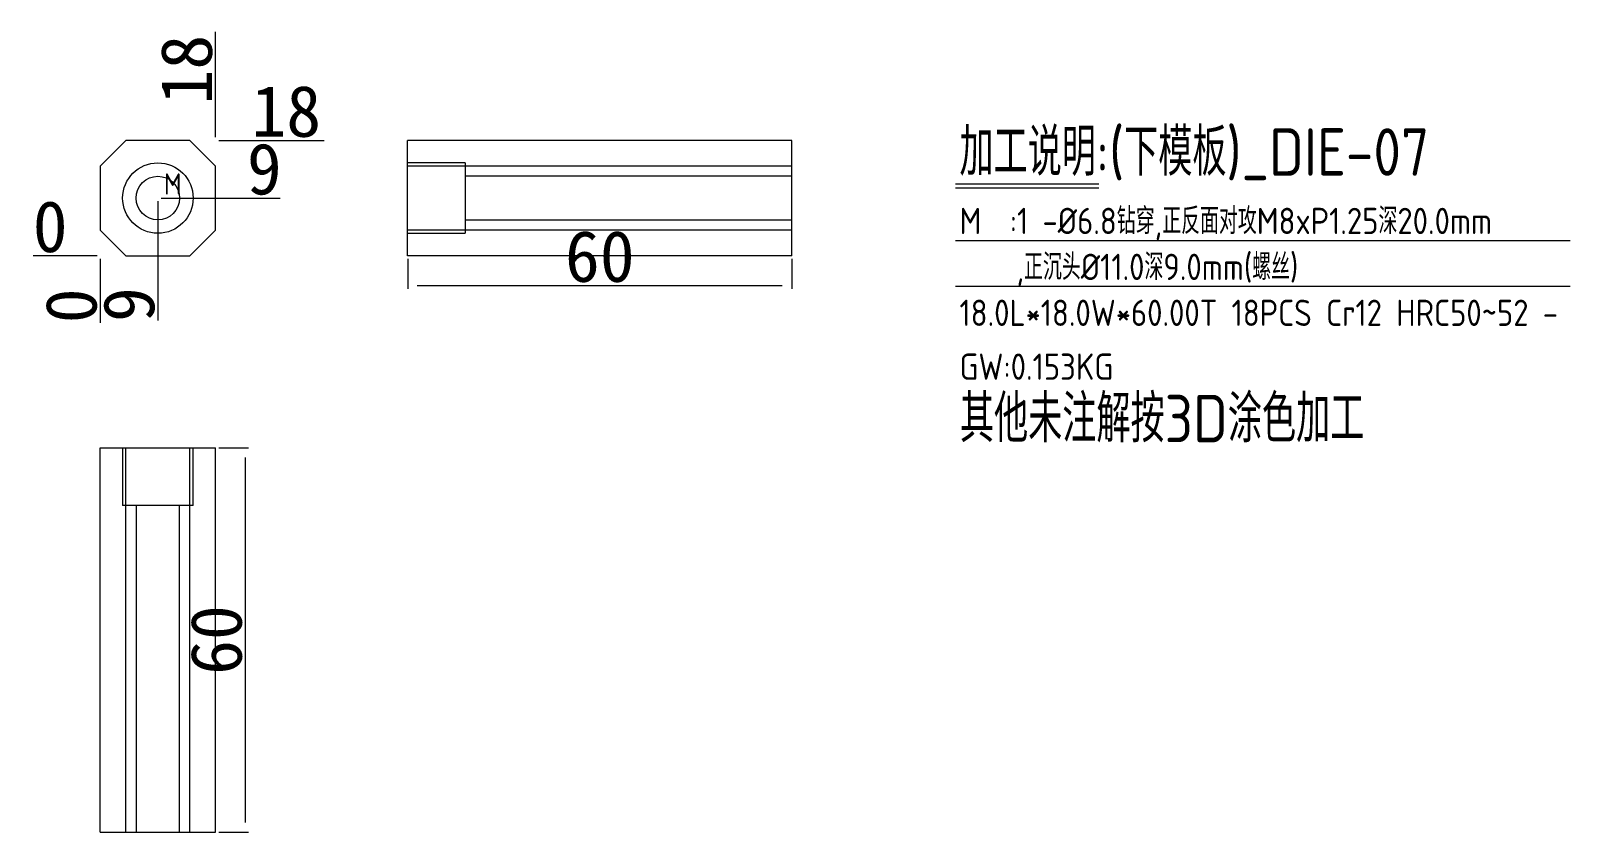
# Model space of a CAD drawing. Header units: millimetres. Extents: x 15007 to 15248, y 44780 to 44905.
import ezdxf

# ---------------------------------------------------------------- set-up
doc = ezdxf.new("R2010")
doc.units = ezdxf.units.MM
doc.linetypes.add('DASHED', pattern=[0])
doc.layers.add('DIE', color=7, linetype='Continuous', true_color=0xffffff)
doc.layers.add('dim', color=4, linetype='Continuous')
doc.layers.add('dim_temp', color=161, linetype='Continuous', lineweight=9)
doc.styles.add('_PUG_ERP', font='txt')
doc.styles.add('gbenor', font='gbenor.shx', dxfattribs={"bigfont": 'gbcbig'})
doc.dimstyles.new('_PUG_ERP', dxfattribs={"dimtxt": 8, "dimasz": 1.5, "dimexe": 0.5, "dimexo": 0.5, "dimgap": 0.5, "dimtad": 1, "dimtxsty": '_PUG_ERP', "dimblk": 'CLOSEDBLANK', "dimcen": 0, "dimclrd": 4, "dimclre": 4, "dimclrt": 3, "dimazin": 3, "dimtfac": 1, "dimtmove": 0, "dimatfit": 3, "dimldrblk": 'CLOSEDBLANK', "dimlwd": 9, "dimlwe": 9})

# ---------------------------------------------------------------- blocks, each defined once
blk = doc.blocks.new('*D1266')
at = {"layer": 'Defpoints', "color": 0}
for p in [(15027.09, 44879.33), (15040.74, 44879.33), (15018.09, 44870.33)]:
    blk.add_point(p, dxfattribs=at)
at = {"layer": 'dim_temp', "color": 4, "lineweight": 9}
blk.add_line((15027.59, 44879.33), (15046.19, 44879.33), dxfattribs=at)
at = {"layer": 'dim_temp', "color": 3, "lineweight": 18, "insert": (15043.71, 44883.83), "char_height": 8, "attachment_point": 5, "style": '_PUG_ERP'}
blk.add_mtext('9', dxfattribs=at)
blk = doc.blocks.new('_ClosedBlank')
blk = doc.blocks.new('*D1267')
at = {"layer": 'Defpoints', "color": 0}
for p in [(15036.09, 44888.33), (15040.74, 44888.33), (15018.09, 44870.33)]:
    blk.add_point(p, dxfattribs=at)
at = {"layer": 'dim_temp', "color": 4, "lineweight": 9}
blk.add_line((15036.59, 44888.33), (15053.05, 44888.33), dxfattribs=at)
at = {"layer": 'dim_temp', "color": 3, "lineweight": 18, "insert": (15047.14, 44892.83), "char_height": 8, "attachment_point": 5, "style": '_PUG_ERP'}
blk.add_mtext('18', dxfattribs=at)
blk = doc.blocks.new('*D1268')
at = {"layer": 'Defpoints', "color": 0}
for p in [(15013.44, 44870.33), (15018.09, 44870.33), (15018.09, 44870.33)]:
    blk.add_point(p, dxfattribs=at)
at = {"layer": 'dim_temp', "color": 4, "lineweight": 9}
blk.add_line((15017.59, 44870.33), (15007.6, 44870.33), dxfattribs=at)
at = {"layer": 'dim_temp', "color": 3, "lineweight": 18, "insert": (15010.27, 44874.83), "char_height": 8, "attachment_point": 5, "style": '_PUG_ERP'}
blk.add_mtext('0', dxfattribs=at)
blk = doc.blocks.new('*D1269')
at = {"layer": 'Defpoints', "color": 0}
for p in [(15027.09, 44879.33), (15018.09, 44870.33), (15027.09, 44865.68)]:
    blk.add_point(p, dxfattribs=at)
at = {"layer": 'dim_temp', "color": 4, "lineweight": 9}
blk.add_line((15027.09, 44878.83), (15027.09, 44860.23), dxfattribs=at)
at = {"layer": 'dim_temp', "color": 3, "lineweight": 18, "insert": (15022.59, 44862.7), "char_height": 8, "attachment_point": 5, "rotation": 90, "style": '_PUG_ERP'}
blk.add_mtext('9', dxfattribs=at)
blk = doc.blocks.new('*D1270')
at = {"layer": 'Defpoints', "color": 0}
for p in [(15018.09, 44870.33), (15018.09, 44870.33), (15018.09, 44865.68)]:
    blk.add_point(p, dxfattribs=at)
at = {"layer": 'dim_temp', "color": 4, "lineweight": 9}
blk.add_line((15018.09, 44869.83), (15018.09, 44859.85), dxfattribs=at)
at = {"layer": 'dim_temp', "color": 3, "lineweight": 18, "insert": (15013.59, 44862.51), "char_height": 8, "attachment_point": 5, "rotation": 90, "style": '_PUG_ERP'}
blk.add_mtext('0', dxfattribs=at)
blk = doc.blocks.new('*D1271')
at = {"layer": 'Defpoints', "color": 0}
for p in [(15036.09, 44892.98), (15036.09, 44888.33), (15018.09, 44870.33)]:
    blk.add_point(p, dxfattribs=at)
at = {"layer": 'dim_temp', "color": 4, "lineweight": 9}
blk.add_line((15036.09, 44888.83), (15036.09, 44905.29), dxfattribs=at)
at = {"layer": 'dim_temp', "color": 3, "lineweight": 18, "insert": (15031.59, 44899.38), "char_height": 8, "attachment_point": 5, "rotation": 90, "style": '_PUG_ERP'}
blk.add_mtext('18', dxfattribs=at)
blk = doc.blocks.new('*D1272')
at = {"layer": 'Defpoints', "color": 0}
for p in [(15036.09, 44840.33), (15036.09, 44780.33), (15040.74, 44780.33)]:
    blk.add_point(p, dxfattribs=at)
at = {"layer": 'dim_temp', "color": 4, "lineweight": 9}
for p, q in [((15036.59, 44840.33), (15041.24, 44840.33)), ((15040.74, 44838.83), (15040.74, 44781.83)), ((15036.59, 44780.33), (15041.24, 44780.33))]:
    blk.add_line(p, q, dxfattribs=at)
at = {"layer": 'dim_temp', "color": 3, "lineweight": 18, "insert": (15036.24, 44810.33), "char_height": 8, "attachment_point": 5, "rotation": 90, "style": '_PUG_ERP'}
blk.add_mtext('60', dxfattribs=at)
blk = doc.blocks.new('*D1273')
at = {"layer": 'Defpoints', "color": 0}
for p in [(15066.09, 44870.33), (15126.09, 44870.33), (15126.09, 44865.68)]:
    blk.add_point(p, dxfattribs=at)
at = {"layer": 'dim_temp', "color": 4, "lineweight": 9}
for p, q in [((15066.09, 44869.83), (15066.09, 44865.18)), ((15126.09, 44869.83), (15126.09, 44865.18)), ((15067.59, 44865.68), (15124.59, 44865.68))]:
    blk.add_line(p, q, dxfattribs=at)
at = {"layer": 'dim_temp', "color": 3, "lineweight": 18, "insert": (15096.09, 44870.18), "char_height": 8, "attachment_point": 5, "style": '_PUG_ERP'}
blk.add_mtext('60', dxfattribs=at)

msp = doc.modelspace()

# ---------------------------------------------------------------- linework, layer by layer
at = {"layer": 'DIE', "color": 21, "linetype": 'Continuous', "lineweight": 18}
for p, q in [((15022.087, 44888.329), (15018.087, 44884.329)), ((15032.087, 44888.329), (15022.087, 44888.329)), ((15036.087, 44884.329), (15032.087, 44888.329)), ((15066.087, 44884.329), (15066.087, 44888.329)), ((15126.087, 44888.329), (15066.087, 44888.329)), ((15126.087, 44884.329), (15126.087, 44888.329)), ((15018.087, 44884.329), (15018.087, 44874.329)), ((15036.087, 44874.329), (15036.087, 44884.329)), ((15066.087, 44874.329), (15066.087, 44884.329)), ((15126.087, 44884.329), (15066.087, 44884.329)), ((15126.087, 44874.329), (15126.087, 44884.329)), ((15018.087, 44874.329), (15022.087, 44870.329)), ((15032.087, 44870.329), (15036.087, 44874.329)), ((15066.087, 44870.329), (15066.087, 44874.329)), ((15126.087, 44874.329), (15066.087, 44874.329)), ((15126.087, 44870.329), (15126.087, 44874.329)), ((15022.087, 44870.329), (15032.087, 44870.329)), ((15126.087, 44870.329), (15066.087, 44870.329)), ((15018.087, 44840.329), (15022.087, 44840.329)), ((15018.087, 44780.329), (15018.087, 44840.329)), ((15022.087, 44840.329), (15032.087, 44840.329)), ((15022.087, 44780.329), (15022.087, 44840.329)), ((15032.087, 44840.329), (15036.087, 44840.329)), ((15032.087, 44780.329), (15032.087, 44840.329)), ((15036.087, 44780.329), (15036.087, 44840.329)), ((15018.087, 44780.329), (15022.087, 44780.329)), ((15022.087, 44780.329), (15032.087, 44780.329)), ((15032.087, 44780.329), (15036.087, 44780.329))]:
    msp.add_line(p, q, dxfattribs=at)
at = {"layer": 'DIE', "color": 31, "linetype": 'DASHED', "lineweight": 13, "ltscale": 0.196051}
for p, q in [((15075.087, 44884.829), (15066.087, 44884.829)), ((15075.087, 44884.829), (15075.087, 44879.329)), ((15075.087, 44879.329), (15075.087, 44873.829)), ((15066.087, 44873.829), (15075.087, 44873.829)), ((15021.587, 44840.329), (15021.587, 44831.329)), ((15032.587, 44831.329), (15032.587, 44840.329)), ((15032.587, 44831.329), (15021.587, 44831.329))]:
    msp.add_line(p, q, dxfattribs=at)
at = {"layer": 'DIE', "color": 5, "linetype": 'DASHED', "lineweight": 13, "ltscale": 0.196051}
for p, q in [((15126.087, 44882.729), (15075.087, 44882.729)), ((15075.087, 44875.929), (15126.087, 44875.929)), ((15023.687, 44831.329), (15023.687, 44780.329)), ((15030.487, 44780.329), (15030.487, 44831.329))]:
    msp.add_line(p, q, dxfattribs=at)
at = {"layer": 'DIE', "color": 42, "linetype": 'Continuous', "lineweight": 18}
for radius in [5.5, 3.4]:
    msp.add_circle((15027.087, 44879.329), radius, dxfattribs=at)
at = {"layer": 'dim', "color": 8, "linetype": 'Continuous', "lineweight": 18}
for p, q in [((15151.638, 44881.541), (15174.016, 44881.541)), ((15151.638, 44880.924), (15174.016, 44880.924)), ((15151.638, 44872.724), (15247.616, 44872.724)), ((15151.638, 44865.552), (15247.616, 44865.552))]:
    msp.add_line(p, q, dxfattribs=at)

# ---------------------------------------------------------------- texts
at = {"layer": 'dim', "color": 4, "lineweight": 18, "style": 'gbenor'}
for s, height, p in [('加工说明:(下模板)_DIE-07', 7.4, (15152.248, 44882.818)), ('M', 3.3, (15028.037, 44879.884)), ('M  :1 -%%c6.8钻穿,正反面对攻M8xP1.25深20.0mm', 4.1, (15152.253, 44873.707)), ('    ,正沉头%%c11.0深9.0mm(螺丝)', 4.1, (15152.253, 44866.535)), ('18.0L*18.0W*60.00T 18PCS Cr12 HRC50~52 - ', 4.1, (15152.253, 44859.364)), ('GW:0.153KG ', 4.1, (15152.253, 44850.958))]:
    msp.add_text(s, height=height, dxfattribs=at).set_placement(p)
at = {"layer": 'dim', "color": 21, "lineweight": 18, "style": 'gbenor'}
msp.add_text('其他未注解按3D涂色加工', height=7.4, dxfattribs=at).set_placement((15152.324, 44841.204))

# ---------------------------------------------------------------- dimensions: what is measured, and where the dimension line sits
at = {"layer": 'dim_temp', "lineweight": 18}
for feature_location, offset, dtype, origin, picture, middle in [((15036.087, 44888.329), (0, 4.65), 1, (15018.087, 44870.329), '*D1271', (15031.587, 44899.384)), ((15036.087, 44888.329), (4.65, 0), 0, (15018.087, 44870.329), '*D1267', (15047.142, 44892.829)), ((15027.087, 44879.329), (13.65, 0), 0, (15018.087, 44870.329), '*D1266', (15043.713, 44883.829)), ((15018.08691243, 44870.329343434), (-4.65, 0), 0, (15018.08691243, 44870.329343434), '*D1268', (15010.270245763, 44874.829343434)), ((15027.087, 44879.329), (0, -13.65), 1, (15018.087, 44870.329), '*D1269', (15022.587, 44862.703)), ((15018.08691243, 44870.329343434), (0, -4.65), 1, (15018.08691243, 44870.329343434), '*D1270', (15013.58691243, 44862.512676768))]:
    dim = msp.add_ordinate_dim(feature_location=feature_location, offset=offset, dtype=dtype, origin=origin, dimstyle='_PUG_ERP', dxfattribs=at)
    dim.commit()
    dim.dimension.update_dxf_attribs({"geometry": picture, "text_midpoint": middle})
dim = msp.add_linear_dim(base=(15126.087, 44865.679), p1=(15066.087, 44870.329), p2=(15126.087, 44870.329), dimstyle='_PUG_ERP', dxfattribs=at)
dim.commit()
dim.dimension.update_dxf_attribs({"geometry": '*D1273', "text_midpoint": (15096.087, 44870.179)})
dim = msp.add_linear_dim(base=(15040.737, 44780.329), p1=(15036.087, 44840.329), p2=(15036.087, 44780.329), angle=90, dimstyle='_PUG_ERP', dxfattribs=at)
dim.commit()
dim.dimension.update_dxf_attribs({"geometry": '*D1272', "text_midpoint": (15036.237, 44810.329)})

doc.saveas('drawing.dxf')
